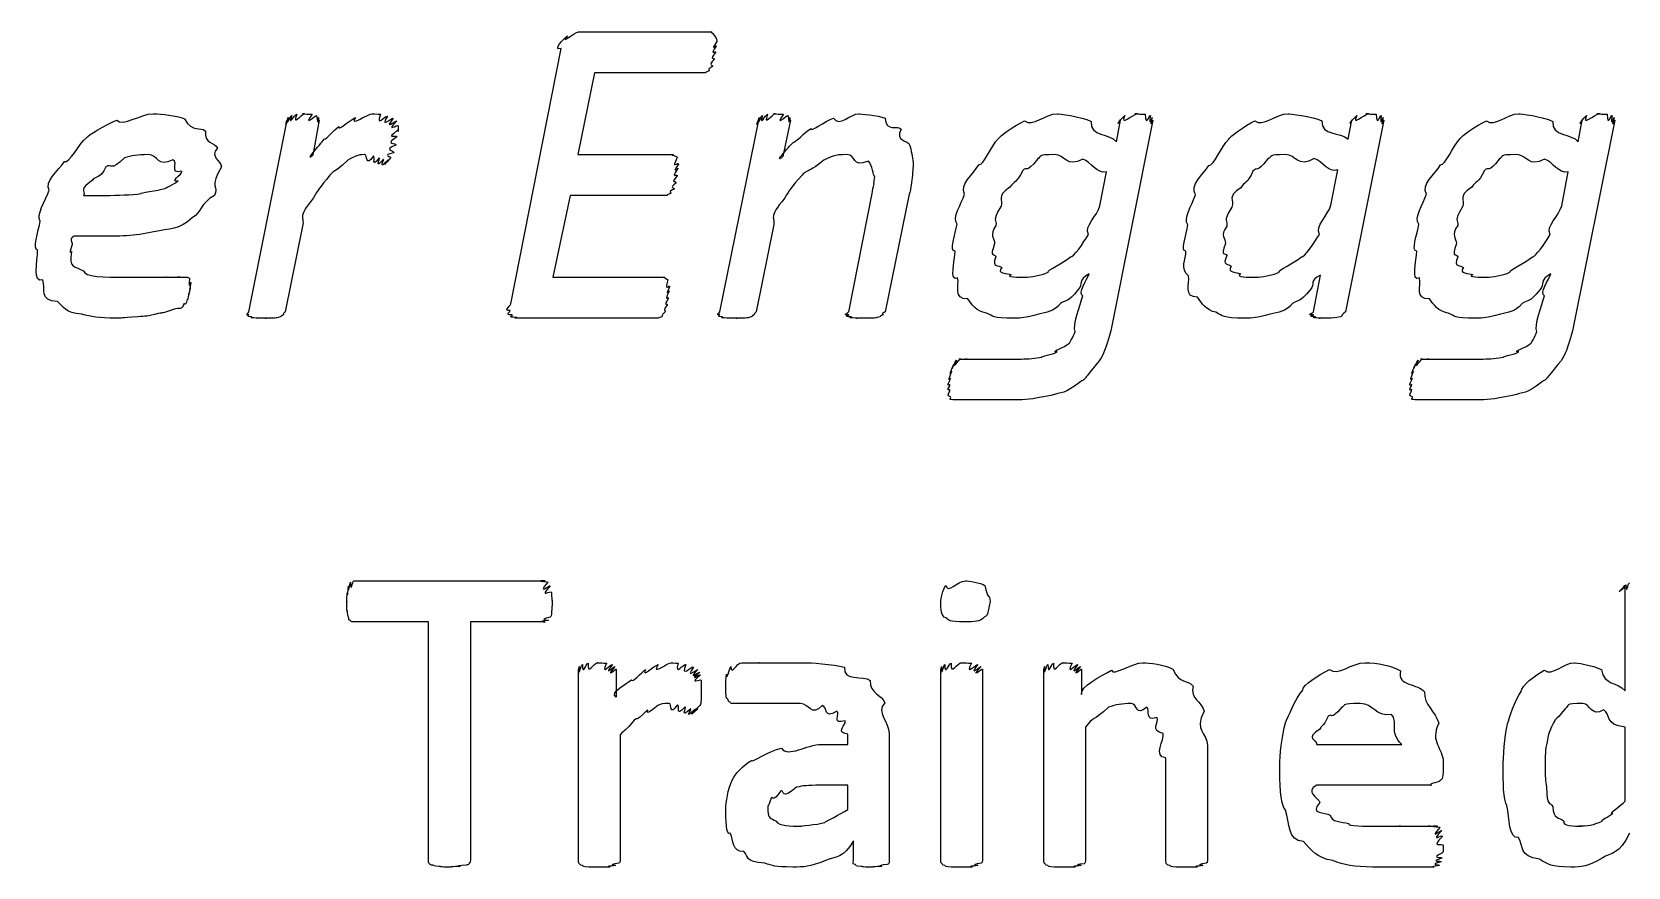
# Model space of a CAD drawing. Header units: millimetres. Extents: x 0 to 216, y 0 to 279.
# Drawn here: x 22.68 to 36.47, y 123.97 to 131.17 of the extents above; entities that cross this region are included whole.
import ezdxf

# ---------------------------------------------------------------- set-up
doc = ezdxf.new("R2010")
doc.units = ezdxf.units.MM
doc.layers.get('0').update_dxf_attribs({"linetype": 'CONTINUOUS'})

msp = doc.modelspace()

# ---------------------------------------------------------------- linework, layer by layer
at = {"color": 0}
for p, q in [((27.4009, 131.173), (28.553, 131.173)), ((26.8166, 128.825), (27.2521, 131.029)), ((28.597, 131.09), (28.597, 131.09)), ((27.5387, 130.82), (27.3954, 130.114)), ((28.4978, 130.82), (27.5387, 130.82)), ((24.5553, 128.758), (24.886, 130.412)), ((25.1616, 130.412), (25.1065, 130.109)), ((25.8451, 130.362), (25.8451, 130.362)), ((28.6218, 128.758), (28.9581, 130.412)), ((29.2337, 130.412), (29.1676, 130.098)), ((32.3632, 130.412), (31.9994, 128.593)), ((32.0491, 130.225), (32.0821, 130.412)), ((34.3572, 130.412), (34.0265, 128.758)), ((34.0486, 130.247), (34.0816, 130.412)), ((36.3513, 130.412), (35.9876, 128.593)), ((36.037, 130.225), (36.0701, 130.412)), ((24.3182, 130.01), (24.3182, 130.01)), ((27.3954, 130.114), (28.2222, 130.114)), ((30.292, 130.026), (30.292, 130.026)), ((23.9765, 129.971), (23.9765, 129.971)), ((31.9057, 129.673), (31.9609, 129.965)), ((33.8998, 129.679), (33.9604, 129.982)), ((35.8937, 129.673), (35.9488, 129.965)), ((23.1276, 129.762), (23.3095, 129.762)), ((27.3293, 129.762), (27.1804, 129.056)), ((28.1671, 129.762), (27.3293, 129.762)), ((29.7353, 128.758), (29.9393, 129.778)), ((30.2589, 129.772), (30.0495, 128.758)), ((25.0183, 129.497), (24.8695, 128.758)), ((29.0849, 129.497), (28.936, 128.758)), ((23.2489, 129.409), (23.0449, 129.409)), ((27.1804, 129.056), (28.1451, 129.056)), ((33.7509, 128.758), (33.8116, 129.073)), ((28.0844, 128.703), (26.9048, 128.703)), ((25.4606, 126.435), (27.1143, 126.435)), ((36.4409, 125.487), (36.4409, 126.38)), ((27.1749, 126.258), (27.1749, 126.258)), ((30.9563, 126.258), (30.9563, 126.258)), ((26.1056, 126.082), (25.4606, 126.082)), ((26.1056, 124.026), (26.1056, 126.082)), ((27.1143, 126.082), (26.4694, 126.082)), ((26.4694, 126.082), (26.4694, 124.026)), ((27.4023, 124.021), (27.4023, 125.674)), ((27.7275, 125.674), (27.7275, 125.432)), ((30.5318, 124.021), (30.5318, 125.674)), ((30.8901, 125.674), (30.8901, 124.021)), ((31.422, 124.021), (31.422, 125.674)), ((31.7472, 125.674), (31.7472, 125.454)), ((28.4606, 125.493), (28.4606, 125.493)), ((27.7606, 125.107), (27.7606, 124.021)), ((29.727, 125.024), (29.727, 125.112)), ((30.0853, 125.118), (30.0853, 124.021)), ((31.7803, 125.173), (31.7803, 124.021)), ((36.4409, 124.533), (36.4409, 125.173)), ((29.501, 125.024), (29.727, 125.024)), ((32.4749, 124.021), (32.4749, 124.908)), ((32.8331, 125.013), (32.8331, 124.021)), ((33.7785, 125.024), (34.5116, 125.024)), ((34.8699, 124.875), (34.8699, 124.815)), ((29.727, 124.671), (29.49, 124.671)), ((29.727, 124.462), (29.727, 124.671)), ((34.7652, 124.671), (33.7785, 124.671)), ((29.7767, 124.021), (29.7767, 124.192))]:
    msp.add_line(p, q, dxfattribs=at)
for points in [[(27.2521, 131.029), (27.1721, 131.01), (27.2769, 131.118), (27.3072, 131.139)], [(27.3072, 131.139), (27.2355, 131.054), (27.3706, 131.173), (27.4009, 131.173)], [(28.553, 131.173), (28.5323, 131.173), (28.597, 131.145), (28.597, 131.09)], [(28.586, 130.996), (28.5254, 130.919), (28.5819, 130.958), (28.575, 130.936)], [(28.5915, 131.051), (28.5282, 130.959), (28.5888, 131.018), (28.586, 130.996)], [(28.597, 131.09), (28.5323, 130.992), (28.5943, 131.069), (28.5915, 131.051)], [(28.5309, 130.836), (28.4772, 130.82), (28.5089, 130.82), (28.4978, 130.82)], [(28.5585, 130.875), (28.4992, 130.842), (28.5419, 130.847), (28.5309, 130.836)], [(28.575, 130.936), (28.5144, 130.875), (28.5654, 130.893), (28.5585, 130.875)], [(23.4142, 130.412), (23.4666, 130.349), (23.6141, 130.467), (23.7284, 130.467)], [(23.7284, 130.467), (23.8056, 130.467), (23.9241, 130.452), (23.9985, 130.423)], [(23.9985, 130.423), (24.073, 130.294), (24.1363, 130.362), (24.1804, 130.318)], [(24.886, 130.412), (24.8529, 130.32), (24.8888, 130.426), (24.897, 130.434)], [(24.897, 130.434), (24.8667, 130.335), (24.9136, 130.447), (24.9246, 130.451)], [(24.9246, 130.451), (24.8888, 130.346), (24.9494, 130.462), (24.9687, 130.462)], [(24.9687, 130.462), (24.926, 130.349), (25.0086, 130.467), (25.0348, 130.467)], [(25.0348, 130.467), (24.9769, 130.467), (25.0817, 130.464), (25.1009, 130.462)], [(25.1009, 130.462), (25.0142, 130.346), (25.1313, 130.458), (25.1395, 130.451)], [(25.1395, 130.451), (25.1506, 130.335), (25.1561, 130.441), (25.1561, 130.434)], [(25.1561, 130.434), (25.1533, 130.32), (25.1616, 130.419), (25.1616, 130.412)], [(25.3325, 130.357), (25.3159, 130.309), (25.4276, 130.415), (25.4758, 130.434)], [(25.4758, 130.434), (25.4152, 130.349), (25.5764, 130.467), (25.6246, 130.467)], [(25.6246, 130.467), (25.6026, 130.467), (25.6687, 130.464), (25.6908, 130.462)], [(25.6908, 130.462), (25.6467, 130.342), (25.7321, 130.452), (25.7514, 130.445)], [(25.7514, 130.445), (25.6825, 130.331), (25.7859, 130.435), (25.801, 130.429)], [(25.801, 130.429), (25.7128, 130.315), (25.8258, 130.413), (25.8341, 130.406)], [(28.9581, 130.412), (28.9223, 130.32), (28.9595, 130.426), (28.9636, 130.434)], [(28.9636, 130.434), (28.9333, 130.335), (28.9801, 130.447), (28.9912, 130.451)], [(28.9912, 130.451), (28.9595, 130.346), (29.0201, 130.462), (29.0353, 130.462)], [(29.0353, 130.462), (28.9925, 130.349), (29.0752, 130.467), (29.1014, 130.467)], [(29.1014, 130.467), (29.0477, 130.467), (29.1538, 130.464), (29.1731, 130.462)], [(29.1731, 130.462), (29.0849, 130.346), (29.2034, 130.458), (29.2117, 130.451)], [(29.2117, 130.451), (29.2199, 130.335), (29.2282, 130.441), (29.2282, 130.434)], [(29.2282, 130.434), (29.224, 130.32), (29.2337, 130.419), (29.2337, 130.412)], [(29.4101, 130.34), (29.4004, 130.302), (29.5327, 130.406), (29.603, 130.429)], [(29.603, 130.429), (29.6581, 130.349), (29.7463, 130.467), (29.8235, 130.467)], [(29.8235, 130.467), (29.8263, 130.467), (29.9902, 130.453), (30.0495, 130.429)], [(30.0495, 130.429), (30.0619, 130.302), (30.1542, 130.375), (30.1873, 130.335)], [(31.2553, 130.406), (31.3214, 130.349), (31.4331, 130.467), (31.5364, 130.467)], [(31.5364, 130.467), (31.5378, 130.467), (31.7472, 130.445), (31.8286, 130.401)], [(32.0821, 130.412), (32.027, 130.331), (32.0986, 130.442), (32.1207, 130.451)], [(32.1207, 130.451), (32.0738, 130.349), (32.1841, 130.467), (32.2364, 130.467)], [(32.2364, 130.467), (32.151, 130.467), (32.2819, 130.464), (32.2971, 130.462)], [(32.2971, 130.462), (32.3026, 130.346), (32.3301, 130.458), (32.3412, 130.451)], [(32.3412, 130.451), (32.3246, 130.335), (32.3577, 130.441), (32.3577, 130.434)], [(32.3577, 130.434), (32.3274, 130.32), (32.3632, 130.419), (32.3632, 130.412)], [(33.2438, 130.406), (33.3113, 130.349), (33.4229, 130.467), (33.5304, 130.467)], [(33.5304, 130.467), (33.5318, 130.467), (33.7413, 130.447), (33.8226, 130.406)], [(34.0816, 130.412), (34.0279, 130.331), (34.1037, 130.442), (34.1257, 130.451)], [(34.1257, 130.451), (34.072, 130.349), (34.1822, 130.467), (34.2305, 130.467)], [(34.2305, 130.467), (34.145, 130.467), (34.276, 130.464), (34.2911, 130.462)], [(34.2911, 130.462), (34.2966, 130.346), (34.3242, 130.458), (34.3352, 130.451)], [(34.3352, 130.451), (34.3187, 130.335), (34.3517, 130.441), (34.3517, 130.434)], [(34.3517, 130.434), (34.3214, 130.32), (34.3572, 130.419), (34.3572, 130.412)], [(35.2433, 130.406), (35.3095, 130.349), (35.421, 130.467), (35.5244, 130.467)], [(35.5244, 130.467), (35.5258, 130.467), (35.7353, 130.445), (35.8165, 130.401)], [(36.0701, 130.412), (36.0151, 130.331), (36.0867, 130.442), (36.1086, 130.451)], [(36.1086, 130.451), (36.062, 130.349), (36.1721, 130.467), (36.2246, 130.467)], [(36.2246, 130.467), (36.1389, 130.467), (36.2701, 130.464), (36.285, 130.462)], [(36.285, 130.462), (36.2906, 130.346), (36.3181, 130.458), (36.3291, 130.451)], [(36.3291, 130.451), (36.3128, 130.335), (36.3456, 130.441), (36.3456, 130.434)], [(36.3456, 130.434), (36.3153, 130.32), (36.3513, 130.419), (36.3513, 130.412)], [(23.1552, 130.263), (23.1579, 130.276), (23.3178, 130.375), (23.4142, 130.412)], [(24.1804, 130.318), (24.1653, 130.205), (24.2631, 130.225), (24.2852, 130.169)], [(25.2057, 130.247), (25.2236, 130.247), (25.2884, 130.327), (25.3325, 130.357)], [(25.8396, 130.324), (25.7238, 130.238), (25.8368, 130.291), (25.8341, 130.269)], [(25.8341, 130.406), (25.7266, 130.298), (25.8451, 130.38), (25.8451, 130.362)], [(25.8451, 130.362), (25.8451, 130.271), (25.8423, 130.342), (25.8396, 130.324)], [(29.2558, 130.219), (29.2833, 130.227), (29.3508, 130.303), (29.4101, 130.34)], [(30.1873, 130.335), (30.1322, 130.221), (30.2493, 130.247), (30.2645, 130.192)], [(31.0293, 130.252), (31.0348, 130.271), (31.1699, 130.369), (31.2553, 130.406)], [(31.8286, 130.401), (31.8203, 130.265), (31.9857, 130.302), (32.0491, 130.225)], [(33.0178, 130.247), (33.0247, 130.269), (33.1584, 130.365), (33.2438, 130.406)], [(33.8226, 130.406), (33.8143, 130.271), (33.9824, 130.315), (34.0486, 130.247)], [(35.0173, 130.252), (35.0228, 130.271), (35.1579, 130.369), (35.2433, 130.406)], [(35.8165, 130.401), (35.8084, 130.265), (35.9738, 130.302), (36.037, 130.225)], [(22.9622, 130.054), (23.0077, 130.037), (23.0808, 130.204), (23.1552, 130.263)], [(24.2852, 130.169), (24.2094, 130.095), (24.3182, 130.061), (24.3182, 130.01)], [(25.1065, 130.109), (25.0293, 130.04), (25.1685, 130.203), (25.2057, 130.247)], [(25.8231, 130.197), (25.7087, 130.147), (25.8134, 130.153), (25.8065, 130.131)], [(25.8341, 130.269), (25.7197, 130.194), (25.83, 130.222), (25.8231, 130.197)], [(29.1676, 130.098), (29.0807, 130.026), (29.2144, 130.178), (29.2558, 130.219)], [(30.2645, 130.192), (30.2824, 130.114), (30.292, 130.084), (30.292, 130.026)], [(30.8584, 130.026), (30.9025, 130.022), (30.9631, 130.186), (31.0293, 130.252)], [(32.8469, 130.021), (32.8924, 130.018), (32.9517, 130.181), (33.0178, 130.247)], [(34.8464, 130.026), (34.8905, 130.022), (34.9512, 130.186), (35.0173, 130.252)], [(22.8299, 129.806), (22.7831, 129.879), (22.9099, 129.977), (22.9622, 130.054)], [(23.3206, 130.01), (23.2654, 129.894), (23.2379, 129.938), (23.2048, 129.894)], [(23.4804, 130.087), (23.3564, 129.96), (23.3674, 130.043), (23.3206, 130.01)], [(23.6843, 130.114), (23.592, 130.114), (23.5383, 130.105), (23.4804, 130.087)], [(23.8993, 130.07), (23.7615, 129.996), (23.7753, 130.114), (23.6843, 130.114)], [(23.9765, 129.971), (23.8635, 129.941), (23.9503, 130.044), (23.8993, 130.07)], [(24.3182, 130.01), (24.2094, 129.835), (24.2976, 129.835), (24.2576, 129.762)], [(25.4096, 130.065), (25.2677, 129.934), (25.3063, 129.993), (25.2553, 129.938)], [(25.553, 130.114), (25.4923, 130.114), (25.4648, 130.098), (25.4096, 130.065)], [(25.6301, 130.103), (25.5612, 129.996), (25.5819, 130.114), (25.553, 130.114)], [(25.6798, 130.087), (25.6053, 129.985), (25.6522, 130.099), (25.6301, 130.103)], [(25.7183, 130.076), (25.6315, 129.974), (25.6935, 130.083), (25.6798, 130.087)], [(25.7569, 130.07), (25.6577, 129.967), (25.7321, 130.072), (25.7183, 130.076)], [(25.779, 130.087), (25.6756, 129.967), (25.7638, 130.07), (25.7569, 130.07)], [(25.8065, 130.131), (25.6935, 130.106), (25.79, 130.098), (25.779, 130.087)], [(28.2222, 130.114), (28.1795, 130.114), (28.247, 130.106), (28.2553, 130.092)], [(28.2553, 130.092), (28.1947, 129.971), (28.2663, 130.061), (28.2663, 130.032)], [(28.2663, 130.032), (28.1947, 129.934), (28.2636, 130.011), (28.2608, 129.993)], [(29.5203, 130.065), (29.3495, 129.934), (29.3908, 129.993), (29.3329, 129.938)], [(29.7188, 130.114), (29.603, 130.114), (29.5892, 130.098), (29.5203, 130.065)], [(29.9062, 130.059), (29.7532, 129.996), (29.807, 130.114), (29.7188, 130.114)], [(29.9613, 129.927), (29.9448, 129.927), (29.942, 130.026), (29.9062, 130.059)], [(30.292, 130.026), (30.2824, 129.894), (30.2879, 129.939), (30.281, 129.899)], [(30.7371, 129.772), (30.6889, 129.857), (30.8102, 129.945), (30.8584, 130.026)], [(31.3655, 130.076), (31.2663, 129.945), (31.2787, 130.017), (31.2388, 129.977)], [(31.5143, 130.114), (31.3545, 130.114), (31.4096, 130.101), (31.3655, 130.076)], [(31.7569, 130.076), (31.6191, 129.996), (31.6053, 130.114), (31.5143, 130.114)], [(31.9609, 129.965), (31.8795, 129.945), (31.8299, 130.05), (31.7569, 130.076)], [(32.7312, 129.767), (32.6788, 129.853), (32.7987, 129.939), (32.8469, 130.021)], [(33.354, 130.076), (33.2562, 129.945), (33.2672, 130.015), (33.2273, 129.971)], [(33.5084, 130.114), (33.3485, 130.114), (33.4009, 130.101), (33.354, 130.076)], [(33.7564, 130.081), (33.6131, 129.996), (33.5993, 130.114), (33.5084, 130.114)], [(33.9604, 129.982), (33.8777, 129.952), (33.8294, 130.059), (33.7564, 130.081)], [(34.7252, 129.772), (34.677, 129.857), (34.7982, 129.945), (34.8464, 130.026)], [(35.3536, 130.076), (35.2544, 129.945), (35.2668, 130.017), (35.2268, 129.977)], [(35.5025, 130.114), (35.3427, 130.114), (35.3977, 130.101), (35.3536, 130.076)], [(35.7449, 130.076), (35.6073, 129.996), (35.5935, 130.114), (35.5025, 130.114)], [(35.9488, 129.965), (35.8676, 129.945), (35.8179, 130.05), (35.7449, 130.076)], [(23.2048, 129.894), (23.0808, 129.808), (23.1455, 129.808), (23.1276, 129.762)], [(23.8277, 129.822), (23.8194, 129.819), (23.9214, 129.862), (23.9434, 129.889)], [(23.9434, 129.889), (23.8635, 129.872), (23.9765, 129.941), (23.9765, 129.971)], [(25.2553, 129.938), (25.1643, 129.824), (25.1561, 129.817), (25.112, 129.74)], [(28.2443, 129.872), (28.1754, 129.817), (28.2346, 129.835), (28.2277, 129.817)], [(28.2553, 129.933), (28.1864, 129.857), (28.2512, 129.894), (28.2443, 129.872)], [(28.2608, 129.993), (28.1905, 129.897), (28.2581, 129.955), (28.2553, 129.933)], [(29.3329, 129.938), (29.2351, 129.824), (29.2282, 129.817), (29.1841, 129.74)], [(29.9558, 129.861), (29.9448, 129.853), (29.9613, 129.908), (29.9613, 129.927)], [(30.281, 129.899), (30.2714, 129.813), (30.27, 129.817), (30.2589, 129.772)], [(31.2388, 129.977), (31.185, 129.863), (31.1616, 129.889), (31.1285, 129.833)], [(33.2273, 129.971), (33.179, 129.861), (33.1556, 129.883), (33.1225, 129.828)], [(35.2268, 129.977), (35.173, 129.863), (35.1496, 129.889), (35.1166, 129.833)], [(22.7528, 129.541), (22.7142, 129.585), (22.7969, 129.717), (22.8299, 129.806)], [(23.3095, 129.762), (23.4267, 129.762), (23.5383, 129.767), (23.6237, 129.778)], [(23.6237, 129.778), (23.5961, 129.784), (23.7753, 129.803), (23.8277, 129.822)], [(24.2576, 129.762), (24.1281, 129.687), (24.1529, 129.624), (24.0647, 129.569)], [(25.112, 129.74), (24.9632, 129.555), (25.0403, 129.585), (25.0183, 129.497)], [(28.2002, 129.778), (28.1423, 129.762), (28.1809, 129.762), (28.1671, 129.762)], [(28.2277, 129.817), (28.1616, 129.784), (28.2112, 129.789), (28.2002, 129.778)], [(29.1841, 129.74), (29.0298, 129.555), (29.1069, 129.585), (29.0849, 129.497)], [(29.9393, 129.778), (29.9365, 129.801), (29.9516, 129.835), (29.9558, 129.861)], [(30.671, 129.514), (30.6269, 129.566), (30.7068, 129.687), (30.7371, 129.772)], [(31.1285, 129.833), (31.0045, 129.753), (31.0734, 129.723), (31.0513, 129.668)], [(32.665, 129.508), (32.6209, 129.559), (32.7008, 129.679), (32.7312, 129.767)], [(33.1225, 129.828), (32.9985, 129.753), (33.0674, 129.72), (33.0454, 129.662)], [(34.659, 129.514), (34.6149, 129.566), (34.6949, 129.687), (34.7252, 129.772)], [(35.1166, 129.833), (34.9925, 129.753), (35.0614, 129.723), (35.0394, 129.668)], [(31.0513, 129.668), (30.9645, 129.526), (31.0183, 129.558), (31.0072, 129.503)], [(31.8065, 129.425), (31.7652, 129.497), (31.8837, 129.585), (31.9057, 129.673)], [(33.0454, 129.662), (32.9585, 129.522), (33.0123, 129.552), (33.0013, 129.497)], [(33.8005, 129.425), (33.7592, 129.497), (33.8777, 129.587), (33.8998, 129.679)], [(35.0394, 129.668), (34.9526, 129.526), (35.0063, 129.558), (34.9953, 129.503)], [(35.7946, 129.425), (35.7533, 129.497), (35.8719, 129.585), (35.8937, 129.673)], [(22.7307, 129.293), (22.6811, 129.29), (22.7376, 129.453), (22.7528, 129.541)], [(24.0647, 129.569), (23.9558, 129.464), (23.869, 129.476), (23.7339, 129.448)], [(30.6544, 129.282), (30.6007, 129.276), (30.66, 129.428), (30.671, 129.514)], [(31.0072, 129.503), (30.9466, 129.416), (30.9962, 129.395), (30.9962, 129.348)], [(32.6485, 129.282), (32.5947, 129.272), (32.654, 129.423), (32.665, 129.508)], [(33.0013, 129.497), (32.9406, 129.412), (32.9902, 129.392), (32.9902, 129.348)], [(34.6425, 129.282), (34.5888, 129.276), (34.648, 129.428), (34.659, 129.514)], [(34.9953, 129.503), (34.9346, 129.416), (34.9843, 129.395), (34.9843, 129.348)], [(23.0284, 129.337), (22.9926, 129.221), (23.0229, 129.294), (23.0229, 129.276)], [(23.0449, 129.409), (23.0008, 129.387), (23.0312, 129.362), (23.0284, 129.337)], [(23.7339, 129.448), (23.5658, 129.409), (23.4363, 129.409), (23.2489, 129.409)], [(30.9962, 129.348), (30.9466, 129.211), (30.999, 129.268), (31.0072, 129.232)], [(31.6522, 129.232), (31.677, 129.228), (31.7624, 129.351), (31.8065, 129.425)], [(32.9902, 129.348), (32.9406, 129.217), (32.993, 129.279), (33.0013, 129.243)], [(33.6462, 129.232), (33.671, 129.228), (33.7564, 129.351), (33.8005, 129.425)], [(34.9843, 129.348), (34.9346, 129.211), (34.987, 129.268), (34.9953, 129.232)], [(35.6401, 129.232), (35.6651, 129.228), (35.7505, 129.351), (35.7946, 129.425)], [(22.7748, 129.034), (22.6811, 128.997), (22.7307, 129.194), (22.7307, 129.293)], [(23.0229, 129.276), (22.9926, 129.133), (23.0573, 129.151), (23.1276, 129.111)], [(30.6765, 129.051), (30.6007, 129.008), (30.6544, 129.201), (30.6544, 129.282)], [(31.0072, 129.232), (30.9645, 129.136), (31.0348, 129.164), (31.0569, 129.139)], [(31.4592, 129.1), (31.4427, 129.118), (31.5929, 129.177), (31.6522, 129.232)], [(32.6705, 129.067), (32.5947, 129.133), (32.6485, 129.208), (32.6485, 129.282)], [(33.0013, 129.243), (32.9544, 129.147), (33.0206, 129.179), (33.0399, 129.15)], [(33.4532, 129.1), (33.4367, 129.118), (33.5869, 129.177), (33.6462, 129.232)], [(34.6645, 129.051), (34.5888, 129.008), (34.6425, 129.201), (34.6425, 129.282)], [(34.9953, 129.232), (34.9526, 129.136), (35.0228, 129.164), (35.0449, 129.139)], [(35.4471, 129.1), (35.4309, 129.118), (35.5808, 129.177), (35.6401, 129.232)], [(23.1276, 129.111), (23.1331, 129.056), (23.3123, 129.056), (23.4749, 129.056)], [(23.4749, 129.056), (23.4887, 129.056), (23.6209, 129.056), (23.6843, 129.056)], [(23.6843, 129.056), (23.7312, 129.056), (23.8001, 129.056), (23.8442, 129.056)], [(23.8442, 129.056), (23.8235, 129.056), (23.9296, 129.056), (23.96, 129.056)], [(23.96, 129.056), (23.8828, 129.056), (24.0096, 129.056), (24.0206, 129.056)], [(24.0206, 129.056), (24.022, 129.056), (24.0385, 129.052), (24.0426, 129.045)], [(24.0426, 129.045), (24.033, 128.924), (24.0537, 129.026), (24.0537, 129.012)], [(28.1451, 129.056), (28.1244, 129.056), (28.1643, 129.048), (28.1726, 129.034)], [(30.7647, 128.869), (30.6338, 128.864), (30.6944, 128.98), (30.6765, 129.051)], [(31.0569, 129.139), (31.0086, 129.085), (31.1065, 129.092), (31.1395, 129.078)], [(31.1395, 129.078), (31.0747, 129.056), (31.2126, 129.056), (31.2608, 129.056)], [(31.2608, 129.056), (31.3063, 129.056), (31.3931, 129.07), (31.4592, 129.1)], [(31.812, 129.084), (31.7073, 129.03), (31.7624, 128.995), (31.7183, 128.951)], [(31.7569, 128.896), (31.71, 128.913), (31.7968, 129.039), (31.812, 129.084)], [(32.7477, 128.885), (32.6237, 128.88), (32.6843, 129.001), (32.6705, 129.067)], [(33.0399, 129.15), (32.9958, 129.092), (33.0895, 129.101), (33.1225, 129.084)], [(33.1225, 129.084), (33.0619, 129.056), (33.1997, 129.056), (33.2548, 129.056)], [(33.2548, 129.056), (33.3003, 129.056), (33.3871, 129.07), (33.4532, 129.1)], [(33.8116, 129.073), (33.7082, 129.03), (33.7675, 128.995), (33.7234, 128.951)], [(34.7527, 128.869), (34.6218, 128.864), (34.6825, 128.98), (34.6645, 129.051)], [(35.0449, 129.139), (34.9967, 129.085), (35.0945, 129.092), (35.1276, 129.078)], [(35.1276, 129.078), (35.0628, 129.056), (35.2006, 129.056), (35.2488, 129.056)], [(35.2488, 129.056), (35.2944, 129.056), (35.3811, 129.07), (35.4471, 129.1)], [(35.7999, 129.084), (35.6955, 129.03), (35.7505, 128.995), (35.7064, 128.951)], [(35.7449, 128.896), (35.6979, 128.913), (35.7851, 129.039), (35.7999, 129.084)], [(22.9016, 128.846), (22.739, 128.849), (22.8038, 128.96), (22.7748, 129.034)], [(24.0371, 128.913), (24.0178, 128.825), (24.0275, 128.877), (24.0206, 128.863)], [(24.0482, 128.962), (24.0261, 128.86), (24.0399, 128.931), (24.0371, 128.913)], [(24.0537, 129.012), (24.033, 128.893), (24.0509, 128.98), (24.0482, 128.962)], [(28.1836, 128.935), (28.1395, 128.838), (28.1809, 128.896), (28.1781, 128.874)], [(28.1726, 129.034), (28.1423, 128.913), (28.1892, 129.002), (28.1892, 128.973)], [(28.1892, 128.973), (28.1423, 128.875), (28.1864, 128.953), (28.1836, 128.935)], [(31.7183, 128.951), (31.6191, 128.825), (31.6218, 128.866), (31.564, 128.83)], [(33.7234, 128.951), (33.62, 128.825), (33.6269, 128.866), (33.569, 128.83)], [(35.7064, 128.951), (35.6073, 128.825), (35.6097, 128.866), (35.5519, 128.83)], [(23.1111, 128.736), (22.9678, 128.75), (22.9567, 128.798), (22.9016, 128.846)], [(23.9103, 128.78), (23.7836, 128.739), (23.8277, 128.753), (23.7725, 128.742)], [(23.993, 128.825), (23.9779, 128.77), (23.9503, 128.794), (23.9103, 128.78)], [(24.0206, 128.863), (24.0041, 128.794), (24.0041, 128.836), (23.993, 128.825)], [(26.8111, 128.77), (26.7505, 128.761), (26.8084, 128.802), (26.8166, 128.825)], [(26.8277, 128.731), (26.7574, 128.732), (26.8139, 128.754), (26.8111, 128.77)], [(28.1671, 128.814), (28.1244, 128.758), (28.1575, 128.776), (28.1506, 128.758)], [(28.1781, 128.874), (28.1313, 128.798), (28.1699, 128.836), (28.1671, 128.814)], [(30.9246, 128.747), (30.8322, 128.761), (30.8047, 128.816), (30.7647, 128.869)], [(31.564, 128.83), (31.5047, 128.75), (31.4454, 128.761), (31.3765, 128.736)], [(31.6907, 128.588), (31.6659, 128.634), (31.7348, 128.815), (31.7569, 128.896)], [(32.9076, 128.753), (32.8194, 128.77), (32.7877, 128.83), (32.7477, 128.885)], [(33.569, 128.83), (33.5056, 128.75), (33.4491, 128.761), (33.3761, 128.736)], [(34.9126, 128.747), (34.8203, 128.761), (34.7927, 128.816), (34.7527, 128.869)], [(35.5519, 128.83), (35.4926, 128.75), (35.4334, 128.761), (35.3646, 128.736)], [(35.6789, 128.588), (35.6538, 128.634), (35.723, 128.815), (35.7449, 128.896)], [(23.4087, 128.703), (23.2544, 128.703), (23.1951, 128.714), (23.1111, 128.736)], [(23.5961, 128.714), (23.4308, 128.703), (23.4708, 128.703), (23.4087, 128.703)], [(23.7725, 128.742), (23.6761, 128.717), (23.6623, 128.721), (23.5961, 128.714)], [(24.5553, 128.731), (24.5139, 128.728), (24.5553, 128.747), (24.5553, 128.758)], [(24.5773, 128.714), (24.5181, 128.717), (24.558, 128.727), (24.5553, 128.731)], [(24.6214, 128.703), (24.5401, 128.706), (24.5883, 128.71), (24.5773, 128.714)], [(24.6986, 128.703), (24.5773, 128.703), (24.6393, 128.703), (24.6214, 128.703)], [(24.7758, 128.703), (24.6393, 128.703), (24.7275, 128.703), (24.6986, 128.703)], [(24.8254, 128.714), (24.8006, 128.706), (24.7978, 128.706), (24.7758, 128.703)], [(24.8529, 128.731), (24.8267, 128.717), (24.8392, 128.721), (24.8254, 128.714)], [(24.8695, 128.758), (24.8378, 128.728), (24.8598, 128.738), (24.8529, 128.731)], [(26.8663, 128.709), (26.7753, 128.71), (26.8387, 128.72), (26.8277, 128.731)], [(26.9048, 128.703), (26.8056, 128.703), (26.88, 128.705), (26.8663, 128.709)], [(28.123, 128.714), (28.0872, 128.703), (28.0982, 128.703), (28.0844, 128.703)], [(28.1506, 128.758), (28.1092, 128.721), (28.134, 128.725), (28.123, 128.714)], [(28.6218, 128.731), (28.5805, 128.728), (28.6218, 128.747), (28.6218, 128.758)], [(28.6439, 128.714), (28.5846, 128.717), (28.6246, 128.727), (28.6218, 128.731)], [(28.688, 128.703), (28.6067, 128.706), (28.6549, 128.71), (28.6439, 128.714)], [(28.7652, 128.703), (28.6439, 128.703), (28.7059, 128.703), (28.688, 128.703)], [(28.8423, 128.703), (28.7059, 128.703), (28.7941, 128.703), (28.7652, 128.703)], [(28.8919, 128.714), (28.8671, 128.706), (28.8644, 128.706), (28.8423, 128.703)], [(28.9195, 128.731), (28.8933, 128.717), (28.9057, 128.721), (28.8919, 128.714)], [(28.936, 128.758), (28.9044, 128.728), (28.9264, 128.738), (28.9195, 128.731)], [(29.7353, 128.731), (29.6719, 128.728), (29.7312, 128.747), (29.7353, 128.758)], [(29.7574, 128.714), (29.6802, 128.717), (29.7381, 128.727), (29.7353, 128.731)], [(29.8015, 128.703), (29.7022, 128.706), (29.7684, 128.71), (29.7574, 128.714)], [(29.8786, 128.703), (29.7422, 128.703), (29.8235, 128.703), (29.8015, 128.703)], [(29.9558, 128.703), (29.9227, 128.703), (29.9117, 128.703), (29.8786, 128.703)], [(30.0054, 128.714), (29.9627, 128.706), (29.9779, 128.706), (29.9558, 128.703)], [(30.033, 128.731), (29.9889, 128.717), (30.0192, 128.721), (30.0054, 128.714)], [(30.0495, 128.758), (29.9999, 128.728), (30.0398, 128.738), (30.033, 128.731)], [(31.1671, 128.703), (30.9645, 128.703), (30.9907, 128.717), (30.9246, 128.747)], [(31.3765, 128.736), (31.247, 128.703), (31.236, 128.703), (31.1671, 128.703)], [(33.1611, 128.703), (32.9517, 128.703), (32.9737, 128.72), (32.9076, 128.753)], [(33.3761, 128.736), (33.2452, 128.703), (33.2341, 128.703), (33.1611, 128.703)], [(33.7509, 128.731), (33.6793, 128.728), (33.7468, 128.747), (33.7509, 128.758)], [(33.7675, 128.714), (33.6861, 128.717), (33.7537, 128.727), (33.7509, 128.731)], [(33.806, 128.703), (33.7041, 128.706), (33.7785, 128.71), (33.7675, 128.714)], [(33.8722, 128.703), (33.7371, 128.703), (33.8239, 128.703), (33.806, 128.703)], [(33.9824, 128.714), (33.9328, 128.703), (33.9232, 128.703), (33.8722, 128.703)], [(34.0265, 128.758), (33.9797, 128.721), (34.0072, 128.725), (33.9824, 128.714)], [(35.1551, 128.703), (34.9526, 128.703), (34.9787, 128.717), (34.9126, 128.747)], [(35.3646, 128.736), (35.2351, 128.703), (35.2241, 128.703), (35.1551, 128.703)], [(31.6356, 128.483), (31.6329, 128.469), (31.6797, 128.548), (31.6907, 128.588)], [(31.9994, 128.593), (31.9457, 128.414), (31.9443, 128.408), (31.9002, 128.334)], [(35.6235, 128.483), (35.621, 128.469), (35.6676, 128.548), (35.6789, 128.588)], [(35.9876, 128.593), (35.9336, 128.414), (35.9322, 128.408), (35.8881, 128.334)], [(30.6655, 128.339), (30.6186, 128.233), (30.6889, 128.35), (30.7041, 128.35)], [(30.7041, 128.35), (30.6489, 128.35), (30.7371, 128.35), (30.7592, 128.35)], [(30.7592, 128.35), (30.6958, 128.35), (30.8171, 128.35), (30.8584, 128.35)], [(30.8584, 128.35), (30.8942, 128.35), (30.948, 128.35), (31.0072, 128.35)], [(31.0072, 128.35), (31.0128, 128.35), (31.1395, 128.35), (31.2277, 128.35)], [(31.2277, 128.35), (31.2842, 128.35), (31.3517, 128.356), (31.4041, 128.367)], [(31.4041, 128.367), (31.3876, 128.37), (31.4992, 128.389), (31.5364, 128.411)], [(31.5364, 128.411), (31.4647, 128.41), (31.6095, 128.454), (31.6356, 128.483)], [(34.6535, 128.339), (34.6067, 128.233), (34.677, 128.35), (34.6921, 128.35)], [(34.6921, 128.35), (34.637, 128.35), (34.7252, 128.35), (34.7472, 128.35)], [(34.7472, 128.35), (34.6838, 128.35), (34.8051, 128.35), (34.8464, 128.35)], [(34.8464, 128.35), (34.8823, 128.35), (34.936, 128.35), (34.9953, 128.35)], [(34.9953, 128.35), (35.0008, 128.35), (35.1276, 128.35), (35.2158, 128.35)], [(35.2158, 128.35), (35.2723, 128.35), (35.3399, 128.356), (35.3921, 128.367)], [(35.3921, 128.367), (35.3755, 128.37), (35.4873, 128.389), (35.5244, 128.411)], [(35.5244, 128.411), (35.4528, 128.41), (35.5974, 128.454), (35.6235, 128.483)], [(30.6159, 128.185), (30.5787, 128.141), (30.6228, 128.224), (30.6269, 128.246)], [(30.6269, 128.246), (30.5856, 128.183), (30.6352, 128.283), (30.6434, 128.301)], [(30.6434, 128.301), (30.6007, 128.215), (30.6572, 128.329), (30.6655, 128.339)], [(31.9002, 128.334), (31.7404, 128.145), (31.7982, 128.195), (31.7293, 128.147)], [(34.6039, 128.185), (34.5667, 128.141), (34.6108, 128.224), (34.6149, 128.246)], [(34.6149, 128.246), (34.5736, 128.183), (34.6232, 128.283), (34.6315, 128.301)], [(34.6315, 128.301), (34.5888, 128.215), (34.6452, 128.329), (34.6535, 128.339)], [(35.8881, 128.334), (35.7283, 128.145), (35.7861, 128.195), (35.7173, 128.147)], [(30.6104, 128.13), (30.5718, 128.105), (30.6117, 128.167), (30.6159, 128.185)], [(30.6104, 128.086), (30.5718, 128.068), (30.6104, 128.112), (30.6104, 128.13)], [(30.6159, 128.025), (30.5718, 128.031), (30.6104, 128.061), (30.6104, 128.086)], [(31.7293, 128.147), (31.5998, 128.05), (31.5764, 128.063), (31.4813, 128.036)], [(34.5984, 128.13), (34.5598, 128.105), (34.5998, 128.167), (34.6039, 128.185)], [(34.5984, 128.086), (34.5598, 128.068), (34.5984, 128.112), (34.5984, 128.13)], [(34.6039, 128.025), (34.5598, 128.031), (34.5984, 128.061), (34.5984, 128.086)], [(35.7173, 128.147), (35.5879, 128.05), (35.5646, 128.063), (35.4693, 128.036)], [(30.66, 127.998), (30.5828, 127.998), (30.6228, 128.007), (30.6159, 128.025)], [(30.8639, 127.998), (30.773, 127.998), (30.711, 127.998), (30.66, 127.998)], [(31.1561, 127.998), (30.9466, 127.998), (30.9521, 127.998), (30.8639, 127.998)], [(31.4813, 128.036), (31.2911, 127.998), (31.2773, 127.998), (31.1561, 127.998)], [(34.648, 127.998), (34.5708, 127.998), (34.6108, 128.007), (34.6039, 128.025)], [(34.852, 127.998), (34.761, 127.998), (34.699, 127.998), (34.648, 127.998)], [(35.1441, 127.998), (34.9346, 127.998), (34.9402, 127.998), (34.852, 127.998)], [(35.4693, 128.036), (35.2792, 127.998), (35.2654, 127.998), (35.1441, 127.998)], [(25.4165, 126.391), (25.4138, 126.303), (25.4248, 126.416), (25.4331, 126.424)], [(25.4331, 126.424), (25.4331, 126.317), (25.4524, 126.435), (25.4606, 126.435)], [(27.1143, 126.435), (27.0206, 126.435), (27.128, 126.431), (27.1363, 126.424)], [(27.1363, 126.424), (27.0385, 126.303), (27.1543, 126.405), (27.1584, 126.391)], [(30.5759, 126.396), (30.5938, 126.317), (30.6655, 126.435), (30.7468, 126.435)], [(30.7468, 126.435), (30.7551, 126.435), (30.8818, 126.421), (30.9122, 126.396)], [(36.4465, 126.402), (36.4532, 126.303), (36.4642, 126.414), (36.4793, 126.419)], [(25.4, 126.258), (25.4, 126.228), (25.4014, 126.314), (25.4055, 126.336)], [(25.4055, 126.336), (25.4069, 126.276), (25.4124, 126.38), (25.4165, 126.391)], [(27.1584, 126.391), (27.0495, 126.276), (27.1694, 126.361), (27.1694, 126.336)], [(27.1694, 126.336), (27.1708, 126.228), (27.1749, 126.287), (27.1749, 126.258)], [(30.5318, 126.258), (30.5318, 126.266), (30.5456, 126.37), (30.5759, 126.396)], [(30.9122, 126.396), (30.9315, 126.27), (30.9563, 126.328), (30.9563, 126.258)], [(36.4409, 126.38), (36.3252, 126.287), (36.4423, 126.394), (36.4465, 126.402)], [(25.4055, 126.176), (25.4, 126.166), (25.4, 126.226), (25.4, 126.258)], [(25.4165, 126.121), (25.4069, 126.122), (25.4083, 126.154), (25.4055, 126.176)], [(27.1694, 126.176), (27.1666, 126.122), (27.1653, 126.135), (27.1584, 126.121)], [(27.1749, 126.258), (27.1708, 126.166), (27.1721, 126.198), (27.1694, 126.176)], [(30.5759, 126.115), (30.5318, 126.129), (30.5318, 126.188), (30.5318, 126.258)], [(30.9563, 126.258), (30.9315, 126.133), (30.9397, 126.146), (30.9066, 126.121)], [(25.4331, 126.093), (25.4138, 126.096), (25.4193, 126.11), (25.4165, 126.121)], [(25.4606, 126.082), (25.4289, 126.082), (25.44, 126.085), (25.4331, 126.093)], [(27.1418, 126.093), (27.0233, 126.082), (27.1253, 126.082), (27.1143, 126.082)], [(27.1584, 126.121), (27.0385, 126.096), (27.1487, 126.1), (27.1418, 126.093)], [(30.7413, 126.082), (30.5897, 126.082), (30.6048, 126.093), (30.5759, 126.115)], [(30.9066, 126.121), (30.8694, 126.082), (30.8212, 126.082), (30.7413, 126.082)], [(27.485, 125.724), (27.4794, 125.611), (27.5346, 125.729), (27.5676, 125.729)], [(27.5676, 125.729), (27.5415, 125.729), (27.6228, 125.727), (27.6448, 125.724)], [(28.0913, 125.713), (28.0197, 125.611), (28.1699, 125.729), (28.2071, 125.729)], [(28.2071, 125.729), (28.1878, 125.729), (28.2401, 125.727), (28.2622, 125.724)], [(28.7183, 125.696), (28.7211, 125.611), (28.7679, 125.729), (28.812, 125.729)], [(28.812, 125.729), (28.8093, 125.729), (28.9071, 125.729), (28.9664, 125.729)], [(28.9664, 125.729), (28.9278, 125.729), (29.0876, 125.729), (29.1538, 125.729)], [(29.1538, 125.729), (29.1814, 125.729), (29.293, 125.729), (29.3632, 125.729)], [(29.3632, 125.729), (29.3825, 125.729), (29.6072, 125.716), (29.6995, 125.691)], [(30.62, 125.724), (30.6159, 125.611), (30.6751, 125.729), (30.7082, 125.729)], [(30.7082, 125.729), (30.6862, 125.729), (30.7744, 125.727), (30.7964, 125.724)], [(31.5047, 125.724), (31.4992, 125.611), (31.5543, 125.729), (31.5874, 125.729)], [(31.5874, 125.729), (31.5612, 125.729), (31.6425, 125.727), (31.6646, 125.724)], [(32.0063, 125.663), (32.0173, 125.611), (32.1841, 125.729), (32.2764, 125.729)], [(32.2764, 125.729), (32.3288, 125.729), (32.4652, 125.71), (32.5355, 125.674)], [(33.8887, 125.669), (33.9549, 125.611), (34.083, 125.729), (34.1974, 125.729)], [(34.1974, 125.729), (34.3035, 125.729), (34.4151, 125.705), (34.5006, 125.658)], [(35.741, 125.663), (35.8179, 125.611), (35.9061, 125.729), (36.0056, 125.729)], [(36.0056, 125.729), (36.0013, 125.729), (36.1668, 125.709), (36.237, 125.669)], [(27.4023, 125.674), (27.4023, 125.582), (27.4037, 125.688), (27.4078, 125.696)], [(27.4078, 125.696), (27.4092, 125.597), (27.4202, 125.709), (27.4354, 125.713)], [(27.4354, 125.713), (27.4381, 125.608), (27.4657, 125.724), (27.485, 125.724)], [(27.6448, 125.724), (27.5856, 125.608), (27.6834, 125.72), (27.6944, 125.713)], [(27.6944, 125.713), (27.6076, 125.597), (27.7124, 125.703), (27.7165, 125.696)], [(27.7165, 125.696), (27.6187, 125.582), (27.7275, 125.681), (27.7275, 125.674)], [(27.8598, 125.581), (27.8681, 125.549), (27.9438, 125.647), (27.9811, 125.669)], [(27.9811, 125.669), (27.9425, 125.593), (28.0541, 125.705), (28.0913, 125.713)], [(28.2622, 125.724), (28.2319, 125.608), (28.3063, 125.72), (28.3283, 125.713)], [(28.3283, 125.713), (28.2801, 125.593), (28.3752, 125.698), (28.3945, 125.691)], [(28.3945, 125.691), (28.3173, 125.578), (28.4248, 125.676), (28.4331, 125.669)], [(28.4331, 125.669), (28.3311, 125.564), (28.4455, 125.654), (28.4496, 125.647)], [(28.4496, 125.647), (28.3393, 125.553), (28.4551, 125.636), (28.4551, 125.625)], [(28.4551, 125.625), (28.3421, 125.531), (28.4606, 125.597), (28.4606, 125.575)], [(28.6742, 125.531), (28.6742, 125.523), (28.6756, 125.608), (28.6797, 125.63)], [(28.6797, 125.63), (28.6852, 125.567), (28.699, 125.674), (28.7183, 125.696)], [(29.6995, 125.691), (29.6843, 125.56), (29.8649, 125.626), (29.92, 125.575)], [(30.5318, 125.674), (30.5318, 125.582), (30.5332, 125.688), (30.5373, 125.696)], [(30.5373, 125.696), (30.5428, 125.597), (30.5539, 125.709), (30.5649, 125.713)], [(30.5649, 125.713), (30.5676, 125.608), (30.598, 125.724), (30.62, 125.724)], [(30.7964, 125.724), (30.733, 125.608), (30.8405, 125.72), (30.8515, 125.713)], [(30.8515, 125.713), (30.7592, 125.597), (30.8749, 125.703), (30.8791, 125.696)], [(30.8791, 125.696), (30.7702, 125.582), (30.8901, 125.681), (30.8901, 125.674)], [(31.422, 125.674), (31.422, 125.582), (31.4234, 125.688), (31.4275, 125.696)], [(31.4275, 125.696), (31.4289, 125.597), (31.4399, 125.709), (31.4551, 125.713)], [(31.4551, 125.713), (31.4579, 125.608), (31.4854, 125.724), (31.5047, 125.724)], [(31.6646, 125.724), (31.6053, 125.608), (31.7032, 125.72), (31.7142, 125.713)], [(31.7142, 125.713), (31.6273, 125.597), (31.7321, 125.703), (31.7362, 125.696)], [(31.7362, 125.696), (31.6384, 125.582), (31.7472, 125.681), (31.7472, 125.674)], [(31.7472, 125.454), (31.7266, 125.523), (31.9209, 125.619), (32.0063, 125.663)], [(32.5355, 125.674), (32.5906, 125.538), (32.6678, 125.587), (32.7119, 125.525)], [(33.6572, 125.493), (33.6531, 125.531), (33.7964, 125.627), (33.8887, 125.669)], [(34.5006, 125.658), (34.473, 125.52), (34.6549, 125.553), (34.71, 125.476)], [(35.5424, 125.481), (35.5452, 125.527), (35.6637, 125.622), (35.741, 125.663)], [(36.237, 125.669), (36.2589, 125.531), (36.3746, 125.567), (36.4409, 125.487)], [(27.7275, 125.432), (27.6669, 125.476), (27.8185, 125.543), (27.8598, 125.581)], [(28.4606, 125.575), (28.4606, 125.49), (28.4606, 125.528), (28.4606, 125.493)], [(28.4606, 125.493), (28.4606, 125.421), (28.4606, 125.432), (28.4606, 125.41)], [(28.6742, 125.465), (28.6742, 125.457), (28.6742, 125.509), (28.6742, 125.531)], [(28.6907, 125.415), (28.677, 125.417), (28.677, 125.446), (28.6742, 125.465)], [(29.92, 125.575), (29.9158, 125.457), (30.0206, 125.459), (30.0468, 125.382)], [(32.7119, 125.525), (32.6788, 125.417), (32.7863, 125.395), (32.8056, 125.311)], [(33.5084, 125.211), (33.5277, 125.258), (33.5938, 125.415), (33.6572, 125.493)], [(34.71, 125.476), (34.7004, 125.366), (34.8051, 125.308), (34.8313, 125.206)], [(35.4266, 125.2), (35.439, 125.251), (35.4901, 125.404), (35.5424, 125.481)], [(27.9921, 125.316), (27.8791, 125.2), (27.9218, 125.269), (27.8819, 125.233)], [(28.0858, 125.36), (27.9452, 125.24), (28.0252, 125.338), (27.9921, 125.316)], [(28.185, 125.377), (28.1258, 125.377), (28.1189, 125.371), (28.0858, 125.36)], [(28.2567, 125.366), (28.185, 125.258), (28.2098, 125.377), (28.185, 125.377)], [(28.3228, 125.349), (28.2319, 125.247), (28.2815, 125.361), (28.2567, 125.366)], [(28.3724, 125.332), (28.2691, 125.236), (28.3407, 125.345), (28.3228, 125.349)], [(28.411, 125.327), (28.298, 125.225), (28.3862, 125.329), (28.3724, 125.332)], [(28.4331, 125.332), (28.32, 125.225), (28.422, 125.327), (28.411, 125.327)], [(28.4496, 125.36), (28.3311, 125.236), (28.44, 125.339), (28.4331, 125.332)], [(28.4606, 125.41), (28.4606, 125.377), (28.4565, 125.371), (28.4496, 125.36)], [(28.7128, 125.388), (28.6921, 125.391), (28.6977, 125.404), (28.6907, 125.415)], [(28.7404, 125.377), (28.7073, 125.377), (28.7197, 125.379), (28.7128, 125.388)], [(28.812, 125.377), (28.7321, 125.377), (28.7541, 125.377), (28.7404, 125.377)], [(28.9333, 125.377), (28.7982, 125.377), (28.8451, 125.377), (28.812, 125.377)], [(29.0987, 125.377), (29.0118, 125.377), (28.9801, 125.377), (28.9333, 125.377)], [(29.3191, 125.377), (29.14, 125.377), (29.1648, 125.377), (29.0987, 125.377)], [(29.5065, 125.36), (29.4128, 125.258), (29.3922, 125.377), (29.3191, 125.377)], [(29.6333, 125.311), (29.5148, 125.236), (29.5576, 125.349), (29.5065, 125.36)], [(30.0468, 125.382), (29.9668, 125.302), (30.0853, 125.217), (30.0853, 125.118)], [(31.9787, 125.344), (31.8478, 125.218), (31.8492, 125.268), (31.7803, 125.173)], [(32.1772, 125.377), (32.0945, 125.377), (32.0449, 125.366), (31.9787, 125.344)], [(32.3095, 125.344), (32.2116, 125.258), (32.2282, 125.377), (32.1772, 125.377)], [(32.3977, 125.256), (32.2847, 125.218), (32.3453, 125.324), (32.3095, 125.344)], [(33.9935, 125.344), (33.8887, 125.218), (33.9108, 125.3), (33.8777, 125.266)], [(34.1533, 125.377), (33.9797, 125.377), (34.0403, 125.366), (33.9935, 125.344)], [(34.4234, 125.283), (34.2773, 125.258), (34.2746, 125.377), (34.1533, 125.377)], [(35.9227, 125.332), (35.8207, 125.2), (35.8482, 125.262), (35.8235, 125.211)], [(36.0772, 125.377), (35.9061, 125.377), (35.9668, 125.361), (35.9227, 125.332)], [(36.2589, 125.321), (36.1446, 125.258), (36.1389, 125.377), (36.0772, 125.377)], [(36.4409, 125.173), (36.2617, 125.189), (36.3167, 125.288), (36.2589, 125.321)], [(27.8819, 125.233), (27.8019, 125.13), (27.8047, 125.157), (27.7606, 125.107)], [(29.705, 125.228), (29.581, 125.192), (29.6664, 125.288), (29.6333, 125.311)], [(29.727, 125.112), (29.6113, 125.126), (29.7188, 125.195), (29.705, 125.228)], [(32.4528, 125.118), (32.3329, 125.141), (32.4225, 125.218), (32.3977, 125.256)], [(32.8056, 125.311), (32.7146, 125.134), (32.8331, 125.13), (32.8331, 125.013)], [(33.4588, 124.842), (33.4588, 124.92), (33.4753, 125.101), (33.5084, 125.211)], [(33.8777, 125.266), (33.8253, 125.156), (33.8239, 125.2), (33.806, 125.156)], [(34.5116, 125.024), (34.3986, 125.134), (34.4854, 125.22), (34.4234, 125.283)], [(34.8313, 125.206), (34.7514, 125.042), (34.8699, 124.992), (34.8699, 124.875)], [(35.3882, 124.825), (35.3882, 124.914), (35.4005, 125.09), (35.4266, 125.2)], [(35.8235, 125.211), (35.7699, 125.101), (35.7794, 125.108), (35.7685, 125.046)], [(32.4749, 124.908), (32.3591, 124.916), (32.4666, 125.065), (32.4528, 125.118)], [(33.806, 125.156), (33.671, 125.071), (33.7785, 125.071), (33.7785, 125.024)], [(35.7685, 125.046), (35.7477, 124.976), (35.7519, 124.92), (35.7519, 124.859)], [(28.8947, 124.886), (28.8906, 124.861), (29.0504, 124.969), (29.1538, 124.991)], [(29.1538, 124.991), (29.2144, 124.906), (29.3715, 125.024), (29.501, 125.024)], [(28.7293, 124.715), (28.7514, 124.77), (28.8244, 124.842), (28.8947, 124.886)], [(33.5084, 124.456), (33.4588, 124.52), (33.4588, 124.695), (33.4588, 124.842)], [(34.8699, 124.815), (34.8699, 124.715), (34.8589, 124.726), (34.8368, 124.704)], [(35.421, 124.495), (35.3882, 124.541), (35.3882, 124.711), (35.3882, 124.825)], [(35.7519, 124.859), (35.7477, 124.726), (35.7547, 124.721), (35.7628, 124.655)], [(28.6742, 124.473), (28.6742, 124.513), (28.6921, 124.645), (28.7293, 124.715)], [(29.2861, 124.655), (29.1441, 124.535), (29.1841, 124.635), (29.1483, 124.622)], [(29.49, 124.671), (29.3756, 124.671), (29.344, 124.666), (29.2861, 124.655)], [(33.7785, 124.671), (33.671, 124.616), (33.7867, 124.567), (33.806, 124.522)], [(34.8368, 124.704), (34.7073, 124.671), (34.79, 124.671), (34.7652, 124.671)], [(35.7628, 124.655), (35.7657, 124.479), (35.7918, 124.535), (35.8179, 124.484)], [(29.0656, 124.561), (29.0339, 124.458), (29.038, 124.513), (29.038, 124.484)], [(29.1483, 124.622), (29.0711, 124.506), (29.0835, 124.586), (29.0656, 124.561)], [(33.806, 124.522), (33.7082, 124.413), (33.8529, 124.445), (33.8942, 124.412)], [(35.5205, 124.219), (35.4323, 124.211), (35.4432, 124.387), (35.421, 124.495)], [(36.3361, 124.429), (36.2878, 124.42), (36.4035, 124.492), (36.4409, 124.533)], [(28.7128, 124.258), (28.6742, 124.222), (28.6742, 124.391), (28.6742, 124.473)], [(29.038, 124.484), (29.0339, 124.376), (29.0614, 124.391), (29.1097, 124.362)], [(29.1097, 124.362), (29.1331, 124.318), (29.2323, 124.318), (29.3247, 124.318)], [(29.3247, 124.318), (29.2985, 124.318), (29.4652, 124.329), (29.5286, 124.351)], [(29.5286, 124.351), (29.541, 124.365), (29.6568, 124.413), (29.727, 124.462)], [(33.6627, 124.186), (33.5277, 124.186), (33.5442, 124.349), (33.5084, 124.456)], [(33.8942, 124.412), (33.9066, 124.351), (33.988, 124.358), (34.0541, 124.34)], [(35.8179, 124.484), (35.8179, 124.38), (35.8743, 124.395), (35.9117, 124.362)], [(35.9117, 124.362), (35.8951, 124.318), (36.0027, 124.318), (36.0659, 124.318)], [(36.1541, 124.329), (36.1625, 124.332), (36.2119, 124.347), (36.2423, 124.362)], [(36.2423, 124.362), (36.2218, 124.365), (36.3029, 124.402), (36.3361, 124.429)], [(28.8286, 124.098), (28.7293, 124.098), (28.7418, 124.194), (28.7128, 124.258)], [(34.0541, 124.34), (34.0389, 124.318), (34.2001, 124.318), (34.2966, 124.318)], [(34.2966, 124.318), (34.3297, 124.318), (34.4413, 124.318), (34.5006, 124.318)], [(34.5006, 124.318), (34.4468, 124.318), (34.6081, 124.318), (34.6494, 124.318)], [(34.6494, 124.318), (34.6494, 124.318), (34.7279, 124.318), (34.7541, 124.318)], [(34.7541, 124.318), (34.7045, 124.318), (34.8051, 124.318), (34.8203, 124.318)], [(34.8203, 124.318), (34.7293, 124.318), (34.8382, 124.314), (34.8423, 124.307)], [(34.8423, 124.307), (34.7404, 124.189), (34.8547, 124.293), (34.8589, 124.28)], [(34.8589, 124.28), (34.7486, 124.164), (34.8644, 124.252), (34.8644, 124.23)], [(34.8644, 124.23), (34.7514, 124.12), (34.8699, 124.181), (34.8699, 124.147)], [(35.7022, 124.032), (35.523, 124.056), (35.5671, 124.142), (35.5205, 124.219)], [(36.0659, 124.318), (35.9862, 124.318), (36.1237, 124.321), (36.1541, 124.329)], [(36.4793, 124.258), (36.3911, 124.068), (36.3224, 124.094), (36.2423, 124.043)], [(29.0105, 123.999), (28.8286, 124.01), (28.8796, 124.054), (28.8286, 124.098)], [(29.7767, 124.192), (29.6885, 124.038), (29.6223, 124.056), (29.5341, 124.021)], [(33.9163, 124.021), (33.7812, 124.038), (33.7316, 124.112), (33.6627, 124.186)], [(34.8644, 124.087), (34.7486, 124.032), (34.8616, 124.056), (34.8589, 124.043)], [(34.8699, 124.147), (34.8699, 124.065), (34.8671, 124.105), (34.8644, 124.087)], [(26.1111, 123.999), (26.1056, 123.994), (26.1056, 124.015), (26.1056, 124.026)], [(26.1441, 123.982), (26.1166, 123.98), (26.118, 123.99), (26.1111, 123.999)], [(26.1993, 123.971), (26.1455, 123.972), (26.1579, 123.978), (26.1441, 123.982)], [(26.2874, 123.965), (26.1938, 123.965), (26.2241, 123.967), (26.1993, 123.971)], [(26.3756, 123.971), (26.2626, 123.965), (26.3233, 123.965), (26.2874, 123.965)], [(26.4308, 123.982), (26.3067, 123.972), (26.3977, 123.974), (26.3756, 123.971)], [(26.4583, 123.999), (26.4542, 123.98), (26.4445, 123.985), (26.4308, 123.982)], [(26.4694, 124.026), (26.4652, 123.994), (26.4652, 124.006), (26.4583, 123.999)], [(27.4078, 123.999), (27.4023, 123.994), (27.4023, 124.012), (27.4023, 124.021)], [(27.4354, 123.977), (27.4133, 123.98), (27.4147, 123.99), (27.4078, 123.999)], [(27.4905, 123.965), (27.4381, 123.968), (27.4491, 123.972), (27.4354, 123.977)], [(27.5787, 123.965), (27.4864, 123.965), (27.5153, 123.965), (27.4905, 123.965)], [(27.6669, 123.965), (27.5566, 123.965), (27.6145, 123.965), (27.5787, 123.965)], [(27.722, 123.977), (27.6035, 123.968), (27.6917, 123.968), (27.6669, 123.965)], [(27.7496, 123.999), (27.6297, 123.98), (27.7358, 123.983), (27.722, 123.977)], [(27.7606, 124.021), (27.7578, 123.994), (27.7565, 124.006), (27.7496, 123.999)], [(29.253, 123.965), (29.089, 123.965), (29.0835, 123.977), (29.0105, 123.999)], [(29.5341, 124.021), (29.3935, 123.965), (29.3522, 123.965), (29.253, 123.965)], [(29.7932, 123.988), (29.7615, 123.988), (29.7767, 124.006), (29.7767, 124.021)], [(29.8428, 123.971), (29.7835, 123.972), (29.8042, 123.98), (29.7932, 123.988)], [(29.931, 123.965), (29.8276, 123.965), (29.8649, 123.967), (29.8428, 123.971)], [(30.0192, 123.971), (29.9048, 123.965), (29.9709, 123.965), (29.931, 123.965)], [(30.0688, 123.988), (29.9448, 123.972), (30.0413, 123.974), (30.0192, 123.971)], [(30.0853, 124.021), (30.0853, 123.988), (30.0798, 123.994), (30.0688, 123.988)], [(30.5373, 123.999), (30.5318, 123.994), (30.5318, 124.012), (30.5318, 124.021)], [(30.5649, 123.977), (30.5428, 123.98), (30.5442, 123.99), (30.5373, 123.999)], [(30.62, 123.965), (30.5676, 123.968), (30.5787, 123.972), (30.5649, 123.977)], [(30.7082, 123.965), (30.6159, 123.965), (30.6448, 123.965), (30.62, 123.965)], [(30.7964, 123.965), (30.6862, 123.965), (30.744, 123.965), (30.7082, 123.965)], [(30.8515, 123.977), (30.733, 123.968), (30.8212, 123.968), (30.7964, 123.965)], [(30.8791, 123.999), (30.7592, 123.98), (30.8653, 123.983), (30.8515, 123.977)], [(30.8901, 124.021), (30.8874, 123.994), (30.886, 124.006), (30.8791, 123.999)], [(31.4275, 123.999), (31.422, 123.994), (31.422, 124.012), (31.422, 124.021)], [(31.4551, 123.977), (31.4331, 123.98), (31.4344, 123.99), (31.4275, 123.999)], [(31.5102, 123.965), (31.4579, 123.968), (31.4689, 123.972), (31.4551, 123.977)], [(31.5984, 123.965), (31.5061, 123.965), (31.535, 123.965), (31.5102, 123.965)], [(31.6866, 123.965), (31.5764, 123.965), (31.6343, 123.965), (31.5984, 123.965)], [(31.7417, 123.977), (31.6232, 123.968), (31.7114, 123.968), (31.6866, 123.965)], [(31.7693, 123.993), (31.6494, 123.98), (31.7555, 123.983), (31.7417, 123.977)], [(31.7803, 124.021), (31.7776, 123.99), (31.7762, 124), (31.7693, 123.993)], [(32.4804, 123.993), (32.4762, 123.99), (32.4749, 124.01), (32.4749, 124.021)], [(32.5079, 123.977), (32.4872, 123.98), (32.4872, 123.989), (32.4804, 123.993)], [(32.563, 123.965), (32.5134, 123.968), (32.5217, 123.972), (32.5079, 123.977)], [(32.6567, 123.965), (32.5603, 123.965), (32.5878, 123.965), (32.563, 123.965)], [(32.7394, 123.965), (32.6306, 123.965), (32.6898, 123.965), (32.6567, 123.965)], [(32.7945, 123.977), (32.6788, 123.968), (32.7642, 123.968), (32.7394, 123.965)], [(32.8221, 123.999), (32.7036, 123.98), (32.8083, 123.983), (32.7945, 123.977)], [(32.8331, 124.021), (32.8331, 123.994), (32.829, 124.006), (32.8221, 123.999)], [(34.2635, 123.965), (34.0982, 123.965), (34.0155, 123.983), (33.9163, 124.021)], [(34.4785, 123.965), (34.3076, 123.965), (34.3407, 123.965), (34.2635, 123.965)], [(34.6549, 123.965), (34.5571, 123.965), (34.5447, 123.965), (34.4785, 123.965)], [(34.7817, 123.965), (34.6604, 123.965), (34.7059, 123.965), (34.6549, 123.965)], [(34.8368, 123.977), (34.7266, 123.965), (34.8148, 123.965), (34.7817, 123.965)], [(34.8534, 124.01), (34.7376, 123.983), (34.8437, 123.988), (34.8368, 123.977)], [(34.8589, 124.043), (34.7445, 124.006), (34.8561, 124.021), (34.8534, 124.01)], [(35.9724, 123.965), (35.7918, 123.965), (35.7794, 123.988), (35.7022, 124.032)], [(36.2423, 124.043), (36.1114, 123.965), (36.0715, 123.965), (35.9724, 123.965)]]:
    msp.add_open_spline(points, degree=3, dxfattribs=at)

doc.saveas('drawing.dxf')
